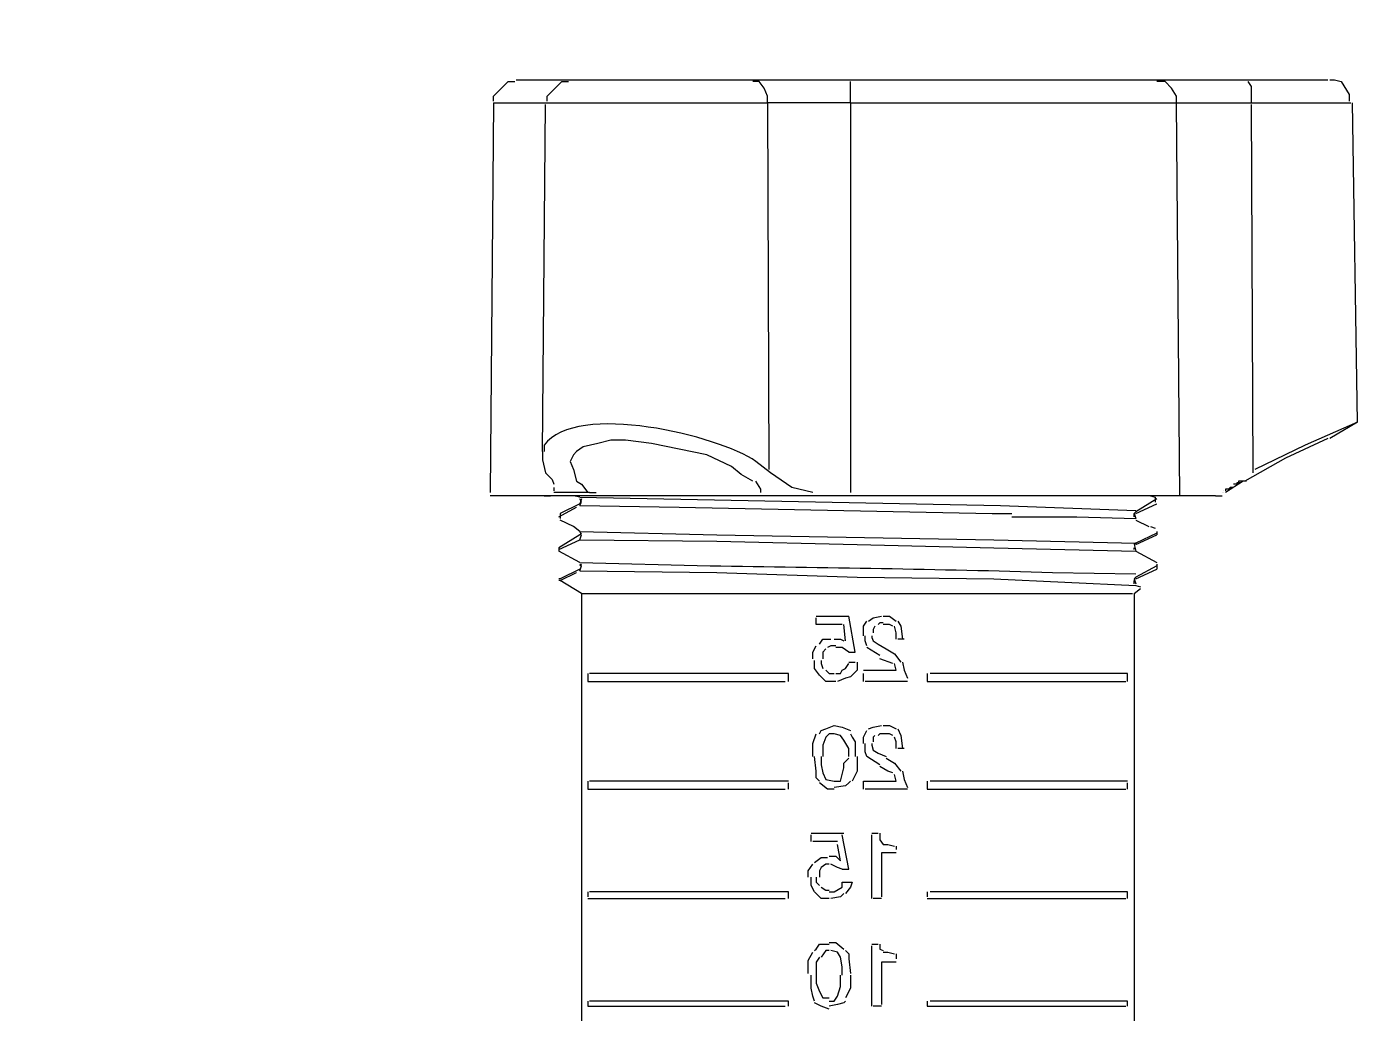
# Model space of a CAD drawing. Header units: millimetres. Extents: x -3929 to 624051, y 52832 to 514950.
# Drawn here: x 23815.4 to 24085.5, y 101619.9 to 101822 of the extents above; entities that cross this region are included whole.
import ezdxf

# ---------------------------------------------------------------- set-up
doc = ezdxf.new("R2010")
doc.units = ezdxf.units.MM

# ---------------------------------------------------------------- blocks, each defined once
blk = doc.blocks.new('A$Cb1560fb0')
at = {"color": 7, "linetype": 'Continuous', "lineweight": 9}
for p, q in [((-1.433, 16.435), (-1.433, 16.369)), ((-3.733, 16.154), (-3.584, 16.27)), ((-6.595, 15.144), (-7.439, 15.128)), ((-1.797, 15.244), (-3.12, 15.211))]:
    blk.add_line(p, q, dxfattribs=at)
at = {"color": 7, "linetype": 'Continuous', "lineweight": 18}
for points in [[(-9.408, 20.141), (-9.458, 20.141), (-9.524, 20.125), (-9.607, 19.992), (-9.607, 19.926)], [(-1.151, 20.141), (-9.391, 20.141), (-9.391, 20.141)], [(-1.466, 19.926), (-1.466, 19.976), (-1.615, 20.125), (-1.681, 20.125)], [(-0.92, 19.926), (-0.92, 19.976), (-1.069, 20.125), (-1.135, 20.125)], [(-9.689, 16.667), (-9.64, 19.91), (-9.64, 19.91)], [(-1.416, 16.369), (-1.449, 19.893), (-1.449, 19.893)], [(-0.92, 19.91), (-0.887, 15.955), (-0.887, 15.955)], [(-9.689, 16.667), (-9.408, 16.501), (-9.408, 16.501)], [(-9.689, 16.667), (-9.16, 16.435), (-8.647, 16.187)], [(-4.163, 15.955), (-3.948, 16.005), (-3.733, 16.154)], [(-8.564, 16.071), (-8.531, 16.071), (-8.498, 16.054), (-8.481, 16.054), (-8.465, 16.038), (-8.432, 16.038)], [(-8.531, 16.071), (-8.481, 16.071), (-8.481, 16.054), (-8.465, 16.054), (-8.465, 16.038), (-8.432, 16.038)], [(-8.432, 16.005), (-8.399, 16.005), (-8.399, 15.988), (-8.382, 15.988), (-8.382, 15.972)], [(-8.415, 16.005), (-8.399, 16.005), (-8.382, 15.988), (-8.349, 15.988), (-8.349, 15.972)], [(-1.532, 16.005), (-1.532, 15.972), (-1.532, 15.972)], [(-8.25, 15.922), (-0.887, 15.922), (-0.887, 15.922)], [(-7.654, 15.889), (-7.439, 15.757), (-7.439, 15.757)], [(-7.439, 15.74), (-7.654, 15.839), (-7.654, 15.839)], [(-7.588, 15.922), (-7.638, 15.906), (-7.638, 15.906)], [(-7.638, 15.906), (-7.638, 15.856), (-7.638, 15.856)], [(-4.461, 15.922), (-4.163, 15.922), (-4.163, 15.922)], [(-1.813, 15.889), (-1.797, 15.839), (-1.797, 15.839)], [(-1.797, 15.823), (-1.813, 15.856), (-1.797, 15.889)], [(-1.797, 15.906), (-1.731, 15.922), (-1.731, 15.922)], [(-1.797, 15.839), (-1.598, 15.74), (-1.598, 15.74)], [(-1.582, 15.707), (-1.764, 15.806), (-1.764, 15.806)], [(-7.439, 15.674), (-7.571, 15.608), (-7.571, 15.608)], [(-7.439, 15.757), (-7.422, 15.74), (-7.439, 15.69)], [(-7.422, 15.707), (-7.422, 15.74), (-7.422, 15.74)], [(-1.731, 15.608), (-1.598, 15.674), (-1.598, 15.674)], [(-1.598, 15.74), (-1.598, 15.69), (-1.598, 15.69)], [(-7.654, 15.558), (-7.654, 15.525), (-7.654, 15.525)], [(-7.654, 15.542), (-7.439, 15.442), (-7.439, 15.442)], [(-7.588, 15.608), (-7.638, 15.591), (-7.638, 15.591)], [(-1.797, 15.475), (-1.813, 15.525), (-1.797, 15.558)], [(-1.813, 15.542), (-1.797, 15.525), (-1.797, 15.525)], [(-1.797, 15.558), (-1.731, 15.608), (-1.731, 15.608)], [(-7.439, 15.426), (-7.654, 15.525), (-7.654, 15.525)], [(-7.439, 15.442), (-7.422, 15.426), (-7.439, 15.36)], [(-1.797, 15.525), (-1.582, 15.393), (-1.582, 15.393)], [(-1.582, 15.376), (-1.797, 15.475), (-1.797, 15.475)], [(-7.439, 15.36), (-7.654, 15.244), (-7.654, 15.244)], [(-7.422, 15.376), (-7.422, 15.393), (-7.422, 15.393)], [(-1.797, 15.244), (-1.582, 15.36), (-1.582, 15.36)], [(-1.582, 15.393), (-1.582, 15.36), (-1.582, 15.36)], [(-7.654, 15.227), (-7.654, 15.178), (-7.654, 15.178)], [(-7.654, 15.211), (-7.439, 15.095), (-7.439, 15.095)], [(-7.439, 15.078), (-7.654, 15.178), (-7.654, 15.178)], [(-1.813, 15.227), (-1.797, 15.211), (-1.797, 15.211)], [(-1.797, 15.161), (-1.813, 15.211), (-1.797, 15.227)], [(-1.797, 15.178), (-1.598, 15.078), (-1.582, 15.078)], [(-1.598, 15.062), (-1.764, 15.144), (-1.764, 15.144)], [(-7.439, 15.012), (-7.489, 14.996), (-7.489, 14.996)], [(-7.439, 15.095), (-7.422, 15.078), (-7.439, 15.029)], [(-7.422, 15.029), (-7.422, 15.062), (-7.422, 15.062)], [(-1.813, 14.929), (-1.598, 15.062), (-1.582, 15.062)], [(-7.422, 14.929), (-7.489, 14.979), (-7.489, 14.979)], [(-7.422, 14.929), (-7.422, 10.594), (-7.422, 10.594)], [(-1.813, 14.929), (-7.406, 14.929), (-7.406, 14.929)], [(-1.813, 14.929), (-1.813, 10.594), (-1.813, 10.594)]]:
    blk.add_lwpolyline(points, dxfattribs=at)
at = {"color": 7, "linetype": 'Continuous', "lineweight": 9}
for points in [[(-8.614, 19.91), (-8.614, 20.075), (-8.581, 20.125)], [(-7.853, 19.91), (-7.853, 19.976), (-7.803, 20.059), (-7.737, 20.125), (-7.654, 20.125)], [(-4.543, 19.91), (-3.7, 19.91), (-3.7, 19.976), (-3.666, 20.059), (-3.617, 20.125), (-3.551, 20.125)], [(-4.543, 19.91), (-4.543, 20.125), (-4.543, 20.125)], [(-8.614, 19.91), (-9.623, 19.91), (-9.623, 19.91)], [(-8.63, 16.154), (-8.614, 19.893), (-8.614, 19.893)], [(-7.886, 15.922), (-7.853, 19.91), (-8.614, 19.91)], [(-4.543, 19.91), (-7.853, 19.91), (-7.853, 19.91)], [(-4.543, 19.91), (-4.543, 15.955), (-4.543, 15.955)], [(-3.7, 19.91), (-3.716, 16.187), (-3.716, 16.187)], [(-1.466, 19.91), (-3.7, 19.91), (-3.7, 19.91)], [(-1.449, 19.91), (-1.466, 19.91), (-1.466, 19.91)], [(-0.92, 19.91), (-1.449, 19.91), (-1.449, 19.91)], [(-9.391, 16.501), (-8.961, 16.303), (-8.548, 16.071)], [(-3.551, 16.071), (-3.435, 16.137), (-3.336, 16.22), (-3.087, 16.336), (-2.525, 16.452), (-2.26, 16.485), (-2.111, 16.485), (-1.979, 16.452), (-1.83, 16.418), (-1.764, 16.369), (-1.731, 16.336), (-1.697, 16.27), (-1.731, 16.187), (-1.764, 16.071)], [(-1.416, 16.369), (-1.416, 16.286), (-1.449, 16.154), (-1.515, 16.088), (-1.532, 16.038)], [(-8.531, 16.071), (-8.349, 15.955), (-8.349, 15.955)], [(-3.633, 15.955), (-3.633, 15.988), (-3.584, 16.071)], [(-1.896, 15.955), (-1.962, 15.955), (-1.962, 15.955)], [(-1.896, 15.955), (-1.532, 15.955), (-1.532, 15.955)], [(-1.764, 16.071), (-1.813, 16.038), (-1.879, 15.955)], [(-8.299, 15.922), (-8.316, 15.922), (-8.316, 15.922)], [(-8.25, 15.922), (-8.299, 15.922), (-8.299, 15.922)], [(-1.797, 15.906), (-6.066, 15.823), (-7.439, 15.773)], [(-1.797, 15.823), (-2.806, 15.806), (-5.983, 15.74), (-6.182, 15.74)], [(-1.433, 15.922), (-1.499, 15.922), (-1.499, 15.922)], [(-6.661, 15.707), (-6.843, 15.707), (-7.439, 15.69)], [(-6.182, 15.707), (-6.661, 15.707), (-6.661, 15.707)], [(-1.797, 15.558), (-3.187, 15.525), (-5.999, 15.475), (-7.439, 15.442)], [(-1.797, 15.475), (-3.187, 15.459), (-4.61, 15.426), (-5.999, 15.393), (-7.439, 15.36)], [(-1.797, 15.161), (-3.187, 15.144), (-4.61, 15.095), (-5.999, 15.078), (-7.439, 15.012)], [(-5.023, 14.648), (-5.056, 14.598), (-5.073, 14.466)], [(-4.874, 14.698), (-4.941, 14.698), (-5.007, 14.648)], [(-5.007, 14.466), (-5.007, 14.532), (-4.99, 14.598)], [(-4.974, 14.598), (-4.941, 14.615), (-4.874, 14.615)], [(-4.874, 14.631), (-4.841, 14.631), (-4.825, 14.615)], [(-4.725, 14.648), (-4.775, 14.681), (-4.858, 14.698)], [(-4.792, 14.598), (-4.775, 14.565), (-4.775, 14.532)], [(-4.676, 14.499), (-4.676, 14.598), (-4.709, 14.648)], [(-4.527, 14.334), (-4.593, 14.334), (-4.527, 14.698)], [(-4.196, 14.698), (-4.527, 14.698), (-4.527, 14.698)], [(-4.494, 14.449), (-4.477, 14.615), (-4.477, 14.615)], [(-4.461, 14.615), (-4.196, 14.615), (-4.196, 14.615)], [(-4.196, 14.615), (-4.196, 14.681), (-4.196, 14.681)], [(-5.089, 14.466), (-5.023, 14.466), (-5.023, 14.466)], [(-4.759, 14.499), (-4.759, 14.483), (-4.775, 14.449)], [(-4.709, 14.4), (-4.692, 14.449), (-4.692, 14.499)], [(-4.378, 14.466), (-4.444, 14.466), (-4.477, 14.449)], [(-4.229, 14.416), (-4.262, 14.466), (-4.345, 14.466)], [(-4.907, 14.367), (-4.99, 14.317), (-5.056, 14.234)], [(-4.775, 14.449), (-4.825, 14.416), (-4.907, 14.367)], [(-4.841, 14.301), (-4.709, 14.383), (-4.709, 14.383)], [(-4.527, 14.334), (-4.461, 14.383), (-4.394, 14.383)], [(-4.394, 14.4), (-4.345, 14.4), (-4.312, 14.383)], [(-4.295, 14.367), (-4.262, 14.334), (-4.262, 14.267)], [(-4.163, 14.267), (-4.163, 14.334), (-4.196, 14.4)], [(-5.073, 14.234), (-5.089, 14.152), (-5.123, 14.069)], [(-5.007, 14.152), (-4.99, 14.218), (-4.99, 14.218)], [(-4.974, 14.218), (-4.841, 14.267), (-4.841, 14.267)], [(-4.61, 14.234), (-4.61, 14.152), (-4.543, 14.085)], [(-4.527, 14.234), (-4.593, 14.234), (-4.593, 14.234)], [(-4.394, 14.119), (-4.444, 14.119), (-4.461, 14.152), (-4.494, 14.168), (-4.527, 14.218)], [(-4.246, 14.251), (-4.246, 14.218), (-4.262, 14.168)], [(-4.229, 14.102), (-4.179, 14.168), (-4.179, 14.251)], [(-7.356, 14.119), (-5.354, 14.119), (-5.354, 14.119)], [(-7.356, 14.036), (-7.356, 14.119), (-7.356, 14.119)], [(-5.321, 14.119), (-5.321, 14.036), (-5.321, 14.036)], [(-4.676, 14.152), (-5.007, 14.152), (-5.007, 14.152)], [(-4.676, 14.036), (-4.676, 14.119), (-4.676, 14.119)], [(-4.543, 14.085), (-4.494, 14.069), (-4.411, 14.036)], [(-4.394, 14.036), (-4.295, 14.036), (-4.229, 14.102)], [(-4.295, 14.152), (-4.328, 14.119), (-4.378, 14.119)], [(-3.915, 14.119), (-1.896, 14.119), (-1.896, 14.119)], [(-3.915, 14.036), (-3.915, 14.119), (-3.915, 14.119)], [(-1.879, 14.119), (-1.879, 14.036), (-1.879, 14.036)], [(-5.321, 14.036), (-7.34, 14.036), (-7.34, 14.036)], [(-5.123, 14.036), (-4.692, 14.036), (-4.692, 14.036)], [(-1.879, 14.036), (-3.882, 14.036), (-3.882, 14.036)], [(-5.023, 13.556), (-5.056, 13.49), (-5.073, 13.357)], [(-4.874, 13.589), (-4.941, 13.589), (-5.007, 13.556)], [(-4.725, 13.556), (-4.775, 13.573), (-4.858, 13.589)], [(-4.676, 13.407), (-4.676, 13.473), (-4.709, 13.539)], [(-4.378, 13.589), (-4.461, 13.573), (-4.543, 13.539)], [(-4.229, 13.506), (-4.246, 13.539), (-4.295, 13.556), (-4.378, 13.589)], [(-5.007, 13.357), (-5.007, 13.424), (-4.99, 13.473)], [(-4.974, 13.49), (-4.941, 13.506), (-4.874, 13.506)], [(-4.874, 13.506), (-4.841, 13.506), (-4.825, 13.49)], [(-4.792, 13.49), (-4.775, 13.473), (-4.775, 13.424)], [(-4.759, 13.407), (-4.759, 13.391), (-4.775, 13.341)], [(-4.709, 13.275), (-4.692, 13.324), (-4.692, 13.407)], [(-4.543, 13.506), (-4.56, 13.473), (-4.593, 13.424), (-4.593, 13.275)], [(-4.527, 13.275), (-4.527, 13.357), (-4.477, 13.44), (-4.444, 13.49), (-4.378, 13.506)], [(-4.378, 13.506), (-4.328, 13.506), (-4.295, 13.473)], [(-4.295, 13.473), (-4.262, 13.391), (-4.262, 13.275)], [(-4.163, 13.275), (-4.163, 13.407), (-4.196, 13.506)], [(-5.089, 13.357), (-5.023, 13.357), (-5.023, 13.357)], [(-4.907, 13.258), (-4.99, 13.208), (-5.056, 13.126)], [(-4.775, 13.341), (-4.825, 13.308), (-4.907, 13.275)], [(-4.841, 13.192), (-4.709, 13.275), (-4.709, 13.275)], [(-4.61, 13.275), (-4.61, 13.126), (-4.56, 13.026)], [(-4.378, 13.026), (-4.444, 13.026), (-4.461, 13.093), (-4.477, 13.159), (-4.477, 13.208), (-4.527, 13.258)], [(-4.246, 13.275), (-4.246, 13.192), (-4.262, 13.109), (-4.295, 13.043), (-4.378, 13.026)], [(-4.229, 13.026), (-4.196, 13.06), (-4.196, 13.126), (-4.179, 13.275)], [(-5.073, 13.126), (-5.089, 13.043), (-5.123, 12.96)], [(-4.974, 13.109), (-4.924, 13.126), (-4.841, 13.175)], [(-7.356, 13.026), (-5.354, 13.026), (-5.354, 13.026)], [(-7.356, 12.944), (-7.356, 13.01), (-7.356, 13.01)], [(-5.321, 13.026), (-5.321, 12.944), (-5.321, 12.944)], [(-5.007, 13.026), (-4.99, 13.093), (-4.99, 13.093)], [(-4.676, 13.026), (-5.007, 13.026), (-5.007, 13.026)], [(-4.676, 12.944), (-4.676, 13.026), (-4.676, 13.026)], [(-4.543, 13.026), (-4.527, 13.01), (-4.494, 12.977), (-4.378, 12.96)], [(-4.378, 12.944), (-4.312, 12.944), (-4.229, 13.01)], [(-3.915, 13.026), (-1.896, 13.026), (-1.896, 13.026)], [(-3.915, 12.944), (-3.915, 13.01), (-3.915, 13.01)], [(-1.879, 13.026), (-1.879, 12.944), (-1.879, 12.944)], [(-5.321, 12.944), (-7.34, 12.944), (-7.34, 12.944)], [(-5.123, 12.944), (-4.692, 12.944), (-4.692, 12.944)], [(-1.879, 12.944), (-3.882, 12.944), (-3.882, 12.944)], [(-4.841, 12.497), (-4.841, 12.431), (-4.874, 12.381)], [(-4.759, 12.497), (-4.825, 12.497), (-4.825, 12.497)], [(-4.759, 11.835), (-4.759, 12.48), (-4.759, 12.48)], [(-4.461, 12.133), (-4.527, 12.133), (-4.461, 12.48)], [(-4.146, 12.497), (-4.477, 12.497), (-4.477, 12.497)], [(-4.146, 12.414), (-4.146, 12.48), (-4.146, 12.48)], [(-5.007, 12.365), (-5.007, 12.332), (-5.007, 12.332)], [(-5.007, 12.298), (-4.858, 12.298), (-4.858, 12.298)], [(-4.874, 12.381), (-4.924, 12.381), (-4.99, 12.365)], [(-4.858, 12.298), (-4.858, 11.852), (-4.858, 11.852)], [(-4.444, 12.216), (-4.411, 12.381), (-4.411, 12.381)], [(-4.411, 12.414), (-4.163, 12.414), (-4.163, 12.414)], [(-4.461, 12.133), (-4.411, 12.15), (-4.345, 12.183)], [(-4.328, 12.265), (-4.394, 12.265), (-4.444, 12.216)], [(-4.328, 12.183), (-4.295, 12.183), (-4.246, 12.15)], [(-4.179, 12.199), (-4.246, 12.249), (-4.312, 12.249)], [(-4.113, 12.05), (-4.113, 12.116), (-4.163, 12.183)], [(-4.246, 12.15), (-4.229, 12.116), (-4.229, 12.05)], [(-4.196, 12.05), (-4.196, 12.001), (-4.229, 11.968)], [(-4.179, 11.901), (-4.146, 11.968), (-4.146, 12.05)], [(-7.356, 11.901), (-5.354, 11.901), (-5.354, 11.901)], [(-7.356, 11.835), (-7.356, 11.901), (-7.356, 11.901)], [(-5.321, 11.901), (-5.321, 11.852), (-5.321, 11.852)], [(-4.461, 12.001), (-4.56, 12.001), (-4.56, 12.001)], [(-4.56, 12.001), (-4.543, 11.951), (-4.494, 11.885)], [(-4.328, 11.901), (-4.378, 11.901), (-4.461, 11.951), (-4.461, 12.001)], [(-4.246, 11.951), (-4.295, 11.918), (-4.328, 11.918)], [(-4.328, 11.835), (-4.246, 11.835), (-4.179, 11.901)], [(-3.915, 11.901), (-1.896, 11.901), (-1.896, 11.901)], [(-3.915, 11.835), (-3.915, 11.901), (-3.915, 11.901)], [(-1.879, 11.901), (-1.879, 11.852), (-1.879, 11.852)], [(-5.321, 11.835), (-7.34, 11.835), (-7.34, 11.835)], [(-4.858, 11.835), (-4.775, 11.835), (-4.775, 11.835)], [(-4.477, 11.885), (-4.444, 11.852), (-4.345, 11.835)], [(-1.879, 11.835), (-3.882, 11.835), (-3.882, 11.835)], [(-4.841, 11.372), (-4.841, 11.322), (-4.874, 11.306)], [(-4.759, 11.372), (-4.825, 11.372), (-4.825, 11.372)], [(-4.759, 10.743), (-4.759, 11.355), (-4.759, 11.355)], [(-4.328, 11.388), (-4.394, 11.388), (-4.477, 11.322)], [(-4.179, 11.306), (-4.196, 11.322), (-4.229, 11.372), (-4.328, 11.372)], [(-5.007, 11.273), (-5.007, 11.223), (-5.007, 11.223)], [(-4.874, 11.289), (-4.924, 11.289), (-4.99, 11.273)], [(-4.494, 11.306), (-4.527, 11.273), (-4.527, 11.223), (-4.543, 11.074)], [(-4.461, 11.057), (-4.461, 11.14), (-4.444, 11.239), (-4.411, 11.289), (-4.345, 11.306)], [(-4.328, 11.306), (-4.295, 11.306), (-4.246, 11.239)], [(-4.229, 11.239), (-4.196, 11.19), (-4.196, 11.074)], [(-4.113, 11.074), (-4.113, 11.206), (-4.163, 11.289)], [(-5.007, 11.19), (-4.858, 11.19), (-4.858, 11.19)], [(-4.858, 11.19), (-4.858, 10.76), (-4.858, 10.76)], [(-4.543, 11.057), (-4.543, 10.925), (-4.494, 10.826)], [(-4.328, 10.793), (-4.378, 10.793), (-4.411, 10.842), (-4.444, 10.942), (-4.444, 11.057)], [(-4.196, 11.074), (-4.196, 10.975), (-4.229, 10.892), (-4.262, 10.826), (-4.328, 10.826)], [(-4.179, 10.793), (-4.163, 10.842), (-4.146, 10.925), (-4.146, 11.057)], [(-7.356, 10.793), (-5.354, 10.793), (-5.354, 10.793)], [(-7.356, 10.743), (-7.356, 10.793), (-7.356, 10.793)], [(-5.321, 10.743), (-7.34, 10.743), (-7.34, 10.743)], [(-5.321, 10.793), (-5.321, 10.743), (-5.321, 10.743)], [(-4.858, 10.743), (-4.775, 10.743), (-4.775, 10.743)], [(-4.494, 10.793), (-4.477, 10.776), (-4.411, 10.76), (-4.328, 10.743)], [(-4.328, 10.71), (-4.246, 10.743), (-4.179, 10.776)], [(-3.915, 10.793), (-1.896, 10.793), (-1.896, 10.793)], [(-3.915, 10.743), (-3.915, 10.793), (-3.915, 10.793)], [(-1.879, 10.743), (-3.882, 10.743), (-3.882, 10.743)], [(-1.879, 10.793), (-1.879, 10.743), (-1.879, 10.743)]]:
    blk.add_lwpolyline(points, dxfattribs=at)
at = {"color": 7, "linetype": 'Continuous', "lineweight": 18}
for points in [[(-9.391, 16.501), (-9.391, 16.501)], [(-9.391, 16.501), (-9.391, 16.501)], [(-8.333, 15.972), (-8.333, 15.972)], [(-8.333, 15.955), (-8.333, 15.955)], [(-8.316, 15.955), (-8.316, 15.955)], [(-1.582, 15.078), (-1.582, 15.078)]]:
    blk.add_lwpolyline(points, close=True, dxfattribs=at)
at = {"color": 7, "linetype": 'Continuous', "lineweight": 5}
for points in [[(-8.531, 16.071), (-8.531, 16.071)], [(-5.007, 13.357), (-5.007, 13.357)]]:
    blk.add_lwpolyline(points, close=True, dxfattribs=at)
at = {"color": 7, "linetype": 'Continuous', "lineweight": 9}
for points in [[(-8.333, 15.955), (-8.333, 15.955)], [(-3.633, 15.922), (-3.633, 15.922)], [(-5.007, 14.466), (-5.007, 14.466)]]:
    blk.add_lwpolyline(points, close=True, dxfattribs=at)
for points in [[(-3.584, 16.27), (-3.203, 16.534), (-1.764, 16.882), (-1.433, 16.435)], [(-3.12, 15.211), (-4.279, 15.194), (-5.437, 15.178), (-6.595, 15.144)]]:
    blk.add_open_spline(points, degree=3, dxfattribs=at)

msp = doc.modelspace()

# ---------------------------------------------------------------- block references
at = {"lineweight": 50, "xscale": -20, "yscale": 20, "zscale": 20, "rotation": 359.9999999999836}
msp.add_blockref('A$Cb1560fb0', (23891.737, 101408.386), dxfattribs=at)

doc.saveas('drawing.dxf')
